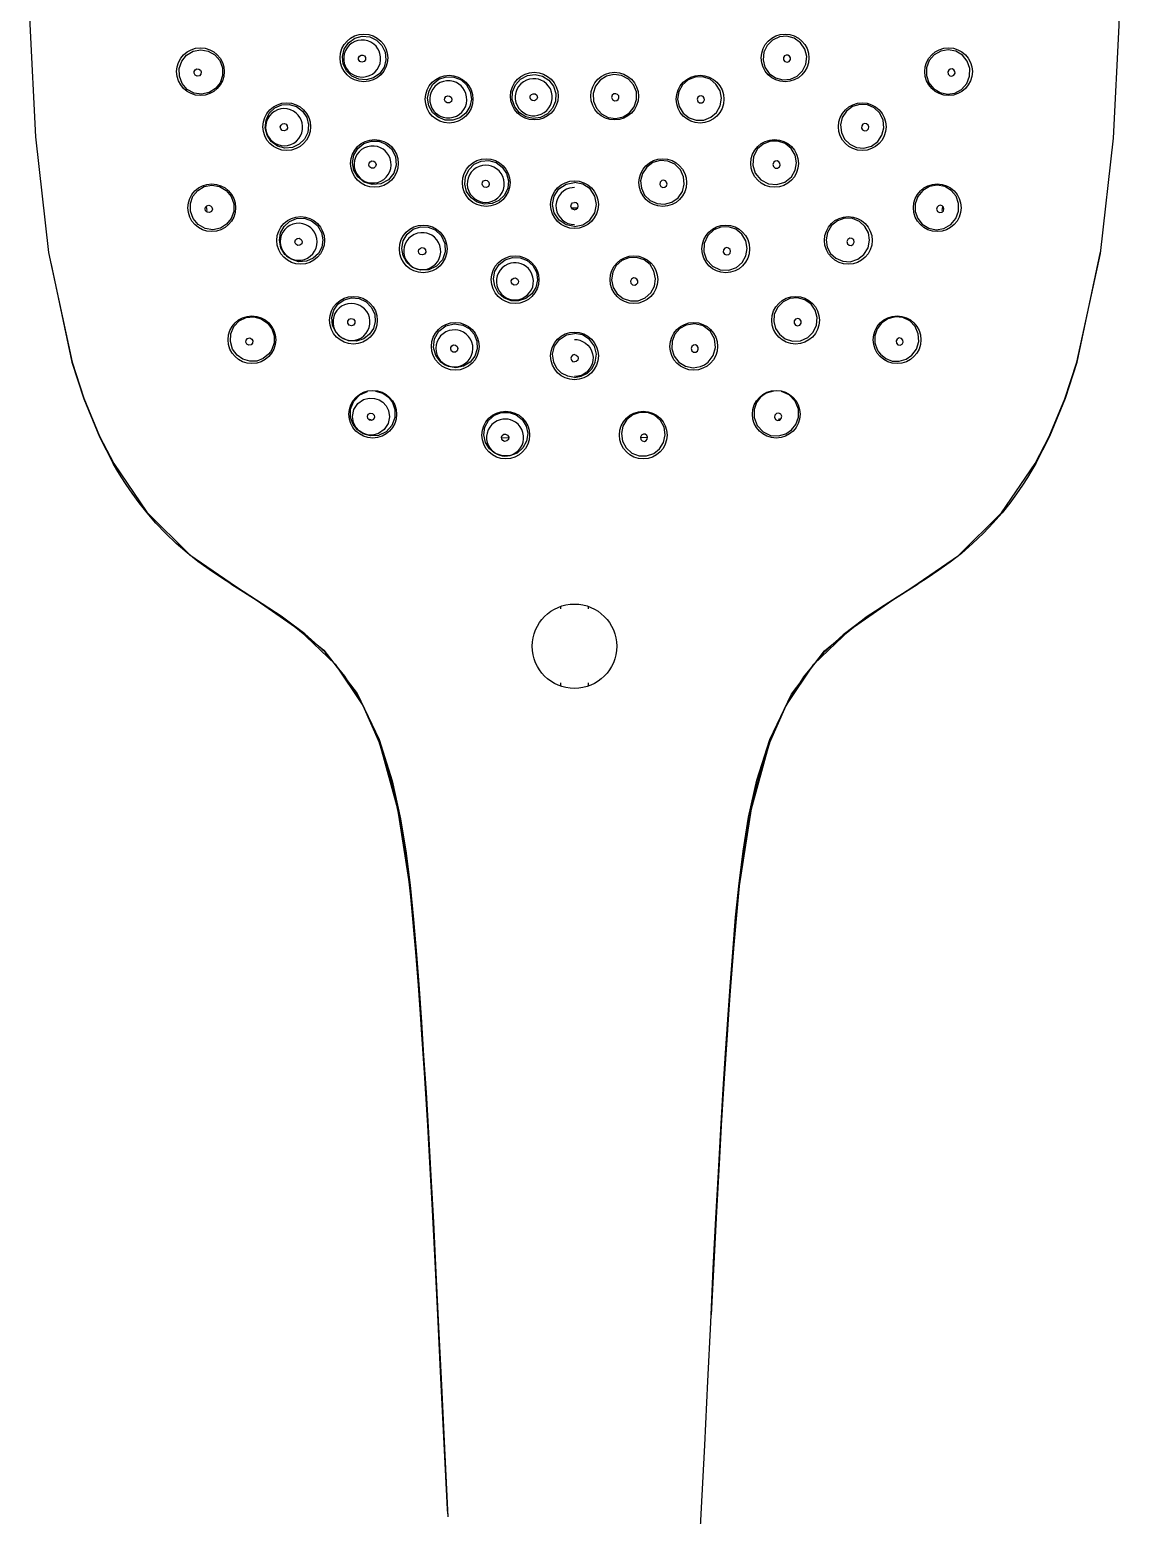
# Model space of a CAD drawing. Extents: x 0 to 1239, y 0 to 509.
# Drawn here: x 302.1 to 420.9, y 106.5 to 268.5 of the extents above; entities that cross this region are included whole.
import ezdxf

# ---------------------------------------------------------------- set-up
doc = ezdxf.new("R2010")
doc.units = 0
doc.header["$LTSCALE"] = 10
doc.header["$MEASUREMENT"] = 0
for name, color, linetype in [('02___PRT_ALL_AXES', 7, 'CONTINUOUS'), ('06___PRT_ALL_SURFS', 7, 'CONTINUOUS'), ('6_ALL_SURFS', 7, 'CONTINUOUS'), ('7_ALL_FEATURES', 7, 'CONTINUOUS')]:
    doc.layers.add(name, color=color, linetype=linetype)

msp = doc.modelspace()

# ---------------------------------------------------------------- linework, layer by layer
at = {"layer": '02___PRT_ALL_AXES', "color": 7, "linetype": 'Continuous'}
for p, q in [((339.01, 226.09), (339.32, 226.01)), ((384.01, 226.09), (383.71, 226.01)), ((353.55, 224.07), (354.33, 224.03)), ((369.48, 224.07), (368.7, 224.03))]:
    msp.add_line(p, q, dxfattribs=at)
at = {"layer": '06___PRT_ALL_SURFS', "color": 7, "linetype": 'Continuous'}
for p, q in [((324.03, 208.1), (326.89, 206.29)), ((326.89, 206.29), (331.46, 203.14)), ((331.46, 203.14), (335.42, 199.36)), ((387.6, 199.36), (391.57, 203.14)), ((335.42, 199.36), (338.43, 194.83)), ((384.6, 194.83), (387.6, 199.36)), ((338.43, 194.83), (340.24, 190.73)), ((382.79, 190.73), (384.6, 194.83))]:
    msp.add_line(p, q, dxfattribs=at)
for points in [[(391.57, 203.14), (396.13, 206.29), (398.99, 208.1)], [(340.24, 190.72), (342.22, 183.58), (343.51, 175.19), (344.31, 166.36), (344.98, 157.09), (345.6, 147.34), (346.17, 137.07), (346.61, 128.4)], [(376.41, 128.4), (376.85, 137.07), (377.42, 147.34), (378.04, 157.09), (378.71, 166.36), (379.52, 175.19), (380.8, 183.58), (382.79, 190.72)]]:
    msp.add_lwpolyline(points, dxfattribs=at)
for centre in [(338.55, 265.45), (320.72, 263.95), (347.83, 260.95), (357.13, 261.28), (330.13, 257.95), (339.7, 253.95), (351.88, 251.85), (321.95, 249.11), (331.65, 245.55), (345.01, 244.62), (355.03, 241.27), (337.4, 236.85), (326.33, 234.72), (348.51, 234), (339.51, 226.6), (354.01, 224.33)]:
    msp.add_circle(centre, 2.6, dxfattribs=at)
at = {"layer": '6_ALL_SURFS', "color": 7, "linetype": 'Continuous'}
for p, q in [((340.51, 266.82), (340.87, 266.08)), ((340.87, 266.08), (340.95, 265.25)), ((318.43, 263.45), (318.41, 264.29)), ((322.83, 265.15), (323.12, 264.37)), ((323.12, 264.37), (323.14, 263.54)), ((336.28, 264.77), (336.2, 265.6)), ((336.64, 264.03), (336.28, 264.77)), ((337.23, 263.46), (336.64, 264.03)), ((318.73, 262.66), (318.43, 263.45)), ((337.98, 263.12), (337.23, 263.46)), ((348.36, 263.36), (349.14, 263.05)), ((349.14, 263.05), (349.75, 262.5)), ((349.75, 262.5), (350.14, 261.78)), ((356.38, 263.53), (357.21, 263.64)), ((357.21, 263.64), (358.02, 263.46)), ((358.02, 263.46), (358.72, 263.01)), ((358.72, 263.01), (359.23, 262.35)), ((345.62, 260.23), (345.49, 261.06)), ((350.14, 261.78), (350.27, 260.95)), ((331.19, 260.14), (331.86, 259.65)), ((331.86, 259.65), (332.31, 258.95)), ((346.02, 259.51), (345.62, 260.23)), ((346.64, 258.97), (346.02, 259.51)), ((355.5, 259.47), (354.99, 260.13)), ((356.2, 259.03), (355.5, 259.47)), ((327.98, 257.03), (327.78, 257.83)), ((347.41, 258.67), (346.64, 258.97)), ((348.23, 258.65), (347.41, 258.67)), ((357, 258.85), (356.2, 259.03)), ((357.82, 258.96), (357, 258.85)), ((328.45, 256.33), (327.98, 257.03)), ((329.14, 255.84), (328.45, 256.33)), ((339.32, 256.38), (340.16, 256.36)), ((340.16, 256.36), (340.93, 256.06)), ((340.93, 256.06), (341.55, 255.52)), ((341.55, 255.52), (341.98, 254.7)), ((341.98, 254.7), (342.07, 253.77)), ((337.87, 252.49), (337.46, 253.2)), ((351.32, 254.2), (352.16, 254.26)), ((352.16, 254.26), (352.96, 254.04)), ((352.96, 254.04), (353.63, 253.55)), ((353.63, 253.55), (354.1, 252.86)), ((322.8, 251.44), (323.54, 251.01)), ((338.57, 251.91), (337.87, 252.49)), ((323.54, 251.01), (324.08, 250.34)), ((324.08, 250.34), (324.36, 249.54)), ((350.23, 250.19), (349.75, 250.87)), ((350.9, 249.72), (350.23, 250.19)), ((351.69, 249.5), (350.9, 249.72)), ((352.52, 249.56), (351.69, 249.5)), ((319.92, 247.94), (319.63, 248.74)), ((320.47, 247.28), (319.92, 247.94)), ((331.2, 247.94), (332.04, 247.97)), ((332.04, 247.97), (332.84, 247.7)), ((321.23, 246.85), (320.47, 247.28)), ((332.84, 247.7), (333.5, 247.16)), ((333.5, 247.16), (333.93, 246.42)), ((333.93, 246.42), (334.08, 245.62)), ((343.91, 246.77), (344.7, 247.04)), ((344.7, 247.04), (345.54, 247.01)), ((345.54, 247.01), (346.31, 246.71)), ((346.31, 246.71), (346.98, 246.08)), ((329.94, 244.02), (329.5, 244.74)), ((330.61, 243.49), (329.94, 244.02)), ((343.84, 242.61), (343.22, 243.14)), ((353.94, 243.43), (354.74, 243.69)), ((354.74, 243.69), (355.57, 243.66)), ((355.57, 243.66), (356.34, 243.36)), ((344.7, 242.3), (343.84, 242.61)), ((345.63, 242.34), (344.7, 242.3)), ((353.82, 239.28), (353.2, 239.83)), ((336.38, 239.08), (337.18, 239.3)), ((337.18, 239.3), (338.02, 239.23)), ((338.02, 239.23), (338.78, 238.87)), ((338.78, 238.87), (339.38, 238.25)), ((339.38, 238.25), (339.72, 237.48)), ((354.59, 238.98), (353.82, 239.28)), ((355.41, 238.95), (354.59, 238.98)), ((327.35, 237.01), (328.04, 236.53)), ((328.04, 236.53), (328.5, 235.9)), ((335.48, 235.54), (335.12, 236.31)), ((336.08, 234.95), (335.48, 235.54)), ((336.88, 234.59), (336.08, 234.95)), ((347.48, 236.22), (348.4, 236.46)), ((348.4, 236.46), (349.32, 236.32)), ((349.32, 236.32), (350.03, 235.93)), ((324.73, 233.02), (324.22, 233.7)), ((325.36, 232.59), (324.73, 233.02)), ((327.56, 232.66), (326.86, 232.4)), ((328.15, 233.13), (327.56, 232.66)), ((346.94, 232.28), (346.39, 233)), ((347.33, 232), (346.94, 232.28)), ((347.77, 231.79), (347.33, 232)), ((348.58, 231.67), (347.77, 231.79)), ((349.4, 231.83), (348.58, 231.67)), ((350.12, 232.27), (349.4, 231.83)), ((350.64, 232.92), (350.12, 232.27)), ((339.82, 229.13), (340.62, 228.88)), ((340.62, 228.88), (341.21, 228.46)), ((353.56, 226.78), (354.4, 226.79)), ((354.4, 226.79), (355.16, 226.53)), ((337.85, 224.88), (337.38, 225.49)), ((338.47, 224.46), (337.85, 224.88)), ((339.25, 224.23), (338.47, 224.46)), ((340.13, 224.29), (339.25, 224.23)), ((353.65, 222.05), (352.88, 222.32)), ((354.47, 222.07), (353.65, 222.05))]:
    msp.add_line(p, q, dxfattribs=at)
for points in [[(336.2, 265.6), (336.4, 266.41), (336.87, 267.1), (337.55, 267.59)], [(339.31, 267.16), (338.98, 267.31), (338.62, 267.39), (338.26, 267.4), (337.9, 267.35), (337.55, 267.24), (337.24, 267.06), (336.95, 266.84), (336.72, 266.56), (336.53, 266.25)], [(337.55, 267.59), (338.35, 267.81), (339.18, 267.75)], [(339.18, 267.75), (339.93, 267.4), (340.51, 266.82)], [(318.41, 264.29), (318.68, 265.1), (319.21, 265.75), (319.94, 266.18)], [(319.94, 266.18), (320.76, 266.33), (321.57, 266.19)], [(321.57, 266.19), (322.29, 265.78), (322.83, 265.15)], [(336.53, 266.25), (336.41, 265.91), (336.34, 265.55), (336.35, 265.19), (336.41, 264.83)], [(337.96, 265.27), (337.95, 265.47), (338.05, 265.65), (338.23, 265.76), (338.44, 265.76), (338.62, 265.66), (338.73, 265.49)], [(340.3, 265.93), (340.21, 266.19), (340.07, 266.45), (339.87, 266.72), (339.62, 266.96), (339.31, 267.16)], [(340.18, 264.51), (340.31, 264.85), (340.37, 265.21), (340.37, 265.57), (340.3, 265.93)], [(320.02, 263.78), (320.03, 263.98), (320.14, 264.16), (320.33, 264.25), (320.54, 264.23), (320.71, 264.12), (320.79, 263.94)], [(336.41, 264.83), (336.51, 264.57), (336.64, 264.31), (336.84, 264.04), (337.1, 263.8), (337.4, 263.6)], [(337.4, 263.6), (337.74, 263.45), (338.09, 263.37), (338.45, 263.36), (338.81, 263.41), (339.16, 263.52), (339.48, 263.69), (339.76, 263.92), (340, 264.2), (340.18, 264.51)], [(338.73, 265.49), (338.72, 265.24), (338.57, 265.04), (338.33, 264.98), (338.1, 265.06), (337.96, 265.27)], [(340.95, 265.25), (340.74, 264.44), (340.27, 263.76), (339.6, 263.27)], [(320.03, 261.62), (319.29, 262.02), (318.73, 262.66)], [(320.79, 263.94), (320.76, 263.69), (320.6, 263.51), (320.36, 263.47), (320.14, 263.57), (320.02, 263.78)], [(323.14, 263.54), (322.87, 262.74), (322.35, 262.1), (321.66, 261.67)], [(339.6, 263.27), (338.8, 263.05), (337.98, 263.12)], [(345.49, 261.06), (345.65, 261.87), (346.08, 262.59), (346.73, 263.12)], [(347.94, 262.94), (347.57, 262.94), (347.22, 262.88), (346.88, 262.75), (346.56, 262.57), (346.29, 262.33), (346.06, 262.04), (345.89, 261.72), (345.78, 261.38), (345.73, 261.02)], [(346.73, 263.12), (347.52, 263.38), (348.36, 263.36)], [(349.33, 262.19), (349.14, 262.4), (348.91, 262.58), (348.63, 262.75), (348.3, 262.88), (347.94, 262.94)], [(354.99, 260.13), (354.73, 260.91), (354.76, 261.75), (355.08, 262.52), (355.64, 263.14), (356.38, 263.53)], [(356.6, 263.13), (356.26, 263.02), (355.94, 262.84), (355.65, 262.61), (355.42, 262.34), (355.23, 262.02), (355.11, 261.68), (355.05, 261.32), (355.05, 260.96)], [(357.84, 263.03), (357.57, 263.12), (357.28, 263.17), (356.95, 263.18), (356.6, 263.13)], [(359.08, 261.36), (359.01, 261.72), (358.88, 262.06), (358.69, 262.37), (358.45, 262.64), (358.16, 262.87), (357.84, 263.03)], [(321.66, 261.67), (320.85, 261.5), (320.03, 261.62)], [(345.73, 261.02), (345.75, 260.65), (345.83, 260.3), (345.97, 259.97), (346.17, 259.66)], [(347.43, 260.67), (347.35, 260.86), (347.37, 261.06), (347.49, 261.23), (347.68, 261.32), (347.89, 261.29), (348.05, 261.17)], [(348.05, 261.17), (348.14, 260.94), (348.08, 260.7), (347.88, 260.55), (347.64, 260.54), (347.43, 260.67)], [(347.56, 258.91), (347.93, 258.91), (348.28, 258.98), (348.63, 259.1), (348.94, 259.29), (349.21, 259.53), (349.44, 259.81), (349.61, 260.13), (349.72, 260.48), (349.77, 260.84)], [(350.27, 260.95), (350.11, 260.14), (349.67, 259.43), (349.02, 258.91), (348.23, 258.65)], [(349.77, 260.84), (349.75, 261.2), (349.67, 261.56), (349.53, 261.89), (349.33, 262.19)], [(355.05, 260.96), (355.12, 260.6), (355.25, 260.26), (355.44, 259.95), (355.68, 259.68), (355.97, 259.46), (356.29, 259.29)], [(356.91, 260.79), (356.75, 260.91), (356.67, 261.1), (356.69, 261.31), (356.82, 261.47), (357.01, 261.55), (357.21, 261.53)], [(357.21, 261.53), (357.4, 261.37), (357.46, 261.13), (357.37, 260.9), (357.16, 260.77), (356.91, 260.79)], [(357.53, 259.19), (357.87, 259.31), (358.19, 259.48), (358.48, 259.71), (358.71, 259.99), (358.9, 260.3), (359.02, 260.64), (359.08, 261), (359.08, 261.36)], [(359.23, 262.35), (359.48, 261.56), (359.44, 260.73), (359.12, 259.96), (358.56, 259.34), (357.82, 258.96)], [(327.78, 257.83), (327.87, 258.66), (328.23, 259.41), (328.82, 259.99), (329.58, 260.32)], [(330.19, 259.89), (329.83, 259.92), (329.47, 259.88), (329.12, 259.78), (328.8, 259.62), (328.5, 259.41), (328.26, 259.14), (328.06, 258.83), (327.92, 258.5)], [(329.58, 260.32), (330.4, 260.37), (331.19, 260.14)], [(331.69, 258.71), (331.57, 258.96), (331.39, 259.2), (331.16, 259.43), (330.87, 259.64), (330.54, 259.79), (330.19, 259.89)], [(346.17, 259.66), (346.36, 259.46), (346.59, 259.27), (346.87, 259.11), (347.2, 258.98), (347.56, 258.91)], [(356.29, 259.29), (356.56, 259.2), (356.85, 259.15), (357.18, 259.14), (357.53, 259.19)], [(327.92, 258.5), (327.85, 258.14), (327.83, 257.78), (327.89, 257.42), (328.01, 257.08)], [(329.47, 257.73), (329.43, 257.93), (329.51, 258.12), (329.67, 258.25), (329.87, 258.29), (330.07, 258.21), (330.19, 258.05)], [(330.19, 258.05), (330.22, 257.8), (330.1, 257.59), (329.87, 257.49), (329.63, 257.54), (329.47, 257.73)], [(331.78, 257.29), (331.85, 257.65), (331.86, 258.01), (331.81, 258.37), (331.69, 258.71)], [(332.31, 258.95), (332.51, 258.15), (332.42, 257.33)], [(328.01, 257.08), (328.13, 256.83), (328.31, 256.59), (328.54, 256.36), (328.83, 256.15), (329.16, 256), (329.51, 255.9)], [(329.51, 255.9), (329.87, 255.87), (330.23, 255.91), (330.58, 256.01), (330.9, 256.17), (331.2, 256.38), (331.44, 256.65), (331.64, 256.95), (331.78, 257.29)], [(332.42, 257.33), (332.07, 256.6), (331.5, 256.04), (330.76, 255.69)], [(337.46, 253.2), (337.32, 254.02), (337.46, 254.84), (337.88, 255.57), (338.53, 256.1), (339.32, 256.38)], [(330.76, 255.69), (329.94, 255.62), (329.14, 255.84)], [(339.66, 255.84), (339.29, 255.84), (338.94, 255.77), (338.6, 255.64), (338.29, 255.45), (338.02, 255.21), (337.79, 254.92), (337.63, 254.6), (337.52, 254.25), (337.48, 253.89)], [(341.06, 255.11), (340.87, 255.31), (340.63, 255.49), (340.35, 255.66), (340.02, 255.78), (339.66, 255.84)], [(341.52, 253.76), (341.49, 254.12), (341.41, 254.48), (341.26, 254.81), (341.06, 255.11)], [(337.48, 253.89), (337.5, 253.53), (337.58, 253.17), (337.73, 252.84), (337.94, 252.54)], [(339.17, 253.56), (339.09, 253.75), (339.11, 253.96), (339.23, 254.12), (339.42, 254.21), (339.62, 254.19), (339.79, 254.07)], [(339.79, 254.07), (339.88, 253.84), (339.82, 253.6), (339.63, 253.44), (339.38, 253.43), (339.17, 253.56)], [(339.34, 251.81), (339.7, 251.81), (340.06, 251.88), (340.4, 252.01), (340.71, 252.2), (340.98, 252.44), (341.2, 252.73), (341.37, 253.05), (341.47, 253.4), (341.52, 253.76)], [(342.07, 253.77), (341.8, 252.88), (341.21, 252.15), (340.38, 251.72)], [(349.75, 250.87), (349.54, 251.67), (349.61, 252.5), (349.97, 253.26), (350.56, 253.85), (351.32, 254.2)], [(351.48, 253.72), (351.13, 253.62), (350.8, 253.46), (350.5, 253.25), (350.25, 252.99), (350.05, 252.69), (349.91, 252.35), (349.83, 252), (349.81, 251.63), (349.86, 251.27)], [(352.71, 253.55), (352.45, 253.65), (352.16, 253.72), (351.83, 253.75), (351.48, 253.72)], [(354.1, 252.86), (354.31, 252.06), (354.23, 251.23), (353.87, 250.48), (353.27, 249.9), (352.52, 249.56)], [(353.81, 252.17), (353.69, 252.52), (353.52, 252.84), (353.29, 253.12), (353.02, 253.36), (352.71, 253.55)], [(319.63, 248.74), (319.62, 249.58), (319.9, 250.37), (320.42, 251.01), (321.14, 251.43)], [(321.14, 251.43), (321.96, 251.59), (322.8, 251.44)], [(337.94, 252.54), (338.13, 252.34), (338.36, 252.16), (338.64, 251.99), (338.98, 251.87), (339.34, 251.81)], [(340.38, 251.72), (339.46, 251.63), (338.57, 251.91)], [(349.86, 251.27), (349.97, 250.93), (350.15, 250.61), (350.37, 250.32), (350.65, 250.09), (350.96, 249.9)], [(351.65, 251.35), (351.5, 251.49), (351.43, 251.68), (351.47, 251.89), (351.6, 252.05), (351.8, 252.11), (352, 252.08)], [(352, 252.08), (352.18, 251.91), (352.22, 251.66), (352.12, 251.44), (351.9, 251.32), (351.65, 251.35)], [(352.19, 249.73), (352.54, 249.83), (352.87, 249.99), (353.16, 250.2), (353.41, 250.46), (353.61, 250.76), (353.76, 251.1), (353.84, 251.45), (353.85, 251.81), (353.81, 252.17)], [(324.36, 249.54), (324.36, 248.71), (324.08, 247.95), (323.58, 247.32), (322.89, 246.89)], [(350.96, 249.9), (351.22, 249.8), (351.51, 249.73), (351.83, 249.7), (352.19, 249.73)], [(321.29, 248.79), (321.24, 248.99), (321.29, 249.19), (321.43, 249.33), (321.63, 249.38), (321.83, 249.33), (321.97, 249.18)], [(321.97, 249.18), (322.02, 248.94), (321.93, 248.72), (321.71, 248.6), (321.47, 248.62), (321.29, 248.79)], [(329.5, 244.74), (329.34, 245.56), (329.46, 246.37), (329.84, 247.08), (330.44, 247.63), (331.2, 247.94)], [(322.89, 246.89), (322.07, 246.72), (321.23, 246.85)], [(331.52, 247.42), (331.16, 247.41), (330.81, 247.33), (330.47, 247.19), (330.17, 246.99), (329.91, 246.74), (329.7, 246.44), (329.54, 246.11), (329.44, 245.76), (329.41, 245.4)], [(332.94, 246.74), (332.75, 246.93), (332.51, 247.11), (332.22, 247.26), (331.88, 247.37), (331.52, 247.42)], [(333.45, 245.41), (333.42, 245.77), (333.32, 246.12), (333.16, 246.45), (332.94, 246.74)], [(343.22, 243.14), (342.82, 243.86), (342.67, 244.68), (342.83, 245.51), (343.26, 246.24), (343.91, 246.77)], [(344.38, 246.33), (344.04, 246.21), (343.73, 246.03), (343.46, 245.79), (343.23, 245.51), (343.05, 245.19), (342.94, 244.85), (342.89, 244.49), (342.9, 244.12)], [(345.95, 246.11), (345.7, 246.24), (345.42, 246.33), (345.1, 246.39), (344.75, 246.39), (344.38, 246.33)], [(329.41, 245.4), (329.45, 245.04), (329.55, 244.69), (329.71, 244.36), (329.92, 244.07)], [(331.11, 245.13), (331.02, 245.36), (331.07, 245.6), (331.25, 245.76), (331.5, 245.78), (331.71, 245.66)], [(331.71, 245.66), (331.81, 245.43), (331.76, 245.19), (331.57, 245.03), (331.33, 245), (331.11, 245.13)], [(331.34, 243.39), (331.71, 243.4), (332.06, 243.48), (332.39, 243.62), (332.7, 243.82), (332.96, 244.07), (333.17, 244.37), (333.33, 244.7), (333.42, 245.05), (333.45, 245.41)], [(334.08, 245.62), (333.95, 244.83), (333.59, 244.14), (333.01, 243.6), (332.27, 243.28)], [(344.69, 244.02), (344.55, 244.17), (344.5, 244.37), (344.55, 244.57), (344.7, 244.71), (344.9, 244.76), (345.1, 244.7)], [(345.1, 244.7), (345.26, 244.52), (345.29, 244.27), (345.16, 244.06), (344.93, 243.97), (344.69, 244.02)], [(345.43, 242.43), (345.77, 242.55), (346.08, 242.74), (346.36, 242.97), (346.59, 243.25), (346.76, 243.57), (346.88, 243.92), (346.93, 244.28), (346.91, 244.64)], [(346.98, 246.08), (347.38, 245.23), (347.42, 244.3), (347.1, 243.42), (346.47, 242.73), (345.63, 242.34)], [(346.91, 244.64), (346.83, 244.99), (346.69, 245.33), (346.49, 245.63), (346.24, 245.89), (345.95, 246.11)], [(329.92, 244.07), (330.12, 243.88), (330.36, 243.7), (330.64, 243.55), (330.98, 243.44), (331.34, 243.39)], [(332.27, 243.28), (331.43, 243.23), (330.61, 243.49)], [(342.9, 244.12), (342.98, 243.77), (343.12, 243.43), (343.32, 243.13), (343.57, 242.87), (343.87, 242.65)], [(353.2, 239.83), (352.81, 240.55), (352.68, 241.37), (352.84, 242.19), (353.28, 242.91), (353.94, 243.43)], [(355.43, 243.06), (355.16, 243.1), (354.87, 243.1), (354.56, 243.06), (354.23, 242.95)], [(356.34, 243.36), (356.96, 242.8), (357.35, 242.07), (357.46, 241.24), (357.29, 240.42), (356.85, 239.72), (356.2, 239.21), (355.41, 238.95)], [(356.71, 242.19), (356.49, 242.47), (356.23, 242.7), (355.96, 242.87), (355.69, 242.99), (355.43, 243.06)], [(343.87, 242.65), (344.11, 242.53), (344.39, 242.43), (344.71, 242.37), (345.07, 242.37), (345.43, 242.43)], [(354.23, 242.95), (353.92, 242.79), (353.64, 242.57), (353.4, 242.31), (353.21, 242.01), (353.08, 241.68), (353, 241.33), (352.99, 240.98), (353.04, 240.63), (353.15, 240.3), (353.32, 239.98)], [(354.93, 240.68), (354.74, 240.77), (354.63, 240.94), (354.62, 241.15), (354.71, 241.34), (354.89, 241.45), (355.09, 241.46)], [(355.09, 241.46), (355.3, 241.34), (355.4, 241.11), (355.35, 240.87), (355.17, 240.71), (354.93, 240.68)], [(355.79, 239.22), (356.11, 239.38), (356.39, 239.6), (356.62, 239.86), (356.81, 240.16), (356.95, 240.49), (357.02, 240.83), (357.03, 241.19), (356.98, 241.54), (356.87, 241.87), (356.71, 242.19)], [(353.32, 239.98), (353.54, 239.7), (353.8, 239.47), (354.07, 239.3), (354.33, 239.18), (354.6, 239.11)], [(335.12, 236.31), (335.05, 237.14), (335.25, 237.94), (335.72, 238.61), (336.38, 239.08)], [(336.79, 238.64), (336.44, 238.53), (336.12, 238.37), (335.83, 238.15), (335.58, 237.89), (335.39, 237.58), (335.26, 237.24), (335.18, 236.89), (335.18, 236.52)], [(338.33, 238.32), (338.1, 238.46), (337.82, 238.57), (337.51, 238.65), (337.15, 238.68), (336.79, 238.64)], [(339.21, 236.79), (339.15, 237.15), (339.03, 237.49), (338.85, 237.81), (338.61, 238.09), (338.33, 238.32)], [(354.6, 239.11), (354.86, 239.07), (355.15, 239.07), (355.46, 239.11), (355.79, 239.22)], [(324.22, 233.7), (323.98, 234.53), (324.02, 235.38), (324.36, 236.16), (324.94, 236.77), (325.69, 237.14)], [(325.69, 237.14), (326.53, 237.22), (327.35, 237.01)], [(335.18, 236.52), (335.23, 236.16), (335.35, 235.82), (335.53, 235.51), (335.77, 235.23), (336.05, 234.99)], [(336.95, 236.31), (336.8, 236.51), (336.79, 236.75), (336.93, 236.96), (337.16, 237.04), (337.4, 236.97)], [(337.4, 236.97), (337.55, 236.77), (337.56, 236.52), (337.42, 236.32), (337.19, 236.24), (336.95, 236.31)], [(337.59, 234.68), (337.94, 234.78), (338.27, 234.94), (338.55, 235.16), (338.8, 235.43), (338.99, 235.74), (339.13, 236.07), (339.2, 236.43), (339.21, 236.79)], [(339.72, 237.48), (339.78, 236.7), (339.59, 235.96), (339.17, 235.31), (338.55, 234.81)], [(325.78, 234.23), (325.66, 234.45), (325.69, 234.69), (325.86, 234.87), (326.1, 234.91), (326.32, 234.8)], [(328.5, 235.9), (328.75, 235.16), (328.75, 234.4), (328.52, 233.67)], [(336.05, 234.99), (336.29, 234.85), (336.56, 234.74), (336.88, 234.66), (337.23, 234.64), (337.59, 234.68)], [(346.39, 233), (346.15, 233.89), (346.26, 234.82), (346.73, 235.64), (347.48, 236.22)], [(347.83, 235.71), (347.49, 235.57), (347.18, 235.38), (346.91, 235.13), (346.7, 234.85), (346.53, 234.52), (346.43, 234.17), (346.39, 233.81), (346.41, 233.45), (346.51, 233.1)], [(349.07, 235.68), (348.8, 235.75), (348.5, 235.79), (348.18, 235.78), (347.83, 235.71)], [(350.32, 234.45), (350.17, 234.78), (349.96, 235.07), (349.7, 235.33), (349.4, 235.53), (349.07, 235.68)], [(350.03, 235.93), (350.57, 235.31), (350.87, 234.55), (350.9, 233.72), (350.64, 232.92)], [(326.32, 234.8), (326.44, 234.59), (326.41, 234.35), (326.24, 234.17), (326, 234.12), (325.78, 234.23)], [(328.52, 233.67), (328.35, 233.39), (328.15, 233.13)], [(338.55, 234.81), (337.75, 234.55), (336.88, 234.59)], [(348.27, 233.38), (348.1, 233.49), (348.01, 233.68), (348.03, 233.89), (348.14, 234.06), (348.33, 234.15), (348.53, 234.13)], [(348.53, 234.13), (348.73, 233.98), (348.8, 233.75), (348.72, 233.52), (348.52, 233.37), (348.27, 233.38)], [(348.99, 231.84), (349.33, 231.97), (349.64, 232.17), (349.91, 232.41), (350.13, 232.7), (350.29, 233.02), (350.39, 233.37), (350.43, 233.73), (350.41, 234.09), (350.32, 234.45)], [(326.86, 232.4), (326.09, 232.37), (325.36, 232.59)], [(346.51, 233.1), (346.66, 232.77), (346.87, 232.47), (347.12, 232.22), (347.43, 232.01), (347.76, 231.86)], [(347.76, 231.86), (348.02, 231.79), (348.32, 231.76), (348.65, 231.77), (348.99, 231.84)], [(337.38, 225.49), (337.1, 226.26), (337.1, 227.16), (337.45, 228.03), (338.1, 228.71), (338.93, 229.09)], [(341.21, 228.46), (341.66, 227.87), (341.93, 227.12), (341.93, 226.23), (341.6, 225.36), (340.96, 224.67), (340.13, 224.29)], [(337.41, 225.7), (337.3, 226.35), (337.44, 227.1), (337.88, 227.77), (338.49, 228.19), (339.13, 228.35)], [(339.13, 228.35), (339.71, 228.32), (340.21, 228.16)], [(341.24, 226.99), (341.35, 226.33), (341.2, 225.58), (340.77, 224.92), (340.15, 224.49), (339.52, 224.33)], [(340.21, 228.16), (340.61, 227.9), (340.97, 227.52), (341.24, 226.99)], [(352.88, 222.32), (352.23, 222.83), (351.8, 223.52), (351.62, 224.34), (351.74, 225.17), (352.14, 225.92), (352.77, 226.48), (353.56, 226.78)], [(338.44, 224.52), (338.04, 224.78), (337.68, 225.17), (337.41, 225.7)], [(339.14, 225.96), (338.96, 226.13), (338.92, 226.38), (339.02, 226.6), (339.24, 226.71), (339.48, 226.68)], [(339.48, 226.68), (339.66, 226.51), (339.7, 226.26), (339.6, 226.04), (339.38, 225.93), (339.14, 225.96)], [(353.07, 225.88), (352.77, 225.7), (352.5, 225.46), (352.27, 225.19), (352.1, 224.88), (351.98, 224.55), (351.93, 224.2), (351.93, 223.85), (352, 223.5), (352.13, 223.17), (352.31, 222.87)], [(354.26, 226.05), (353.99, 226.07), (353.71, 226.06), (353.4, 226), (353.07, 225.88)], [(355.58, 225.24), (355.35, 225.51), (355.08, 225.72), (354.8, 225.88), (354.53, 225.99), (354.26, 226.05)], [(355.16, 226.53), (355.81, 226.01), (356.24, 225.3), (356.41, 224.48), (356.28, 223.65), (355.88, 222.92), (355.25, 222.37), (354.47, 222.07)], [(354.82, 222.23), (355.13, 222.41), (355.4, 222.65), (355.62, 222.92), (355.79, 223.22), (355.91, 223.56), (355.96, 223.91), (355.96, 224.26), (355.89, 224.61), (355.77, 224.93), (355.58, 225.24)], [(339.52, 224.33), (338.94, 224.36), (338.44, 224.52)], [(353.88, 223.64), (353.69, 223.72), (353.57, 223.89), (353.55, 224.09), (353.63, 224.29), (353.8, 224.41), (354, 224.43)], [(354, 224.43), (354.22, 224.31), (354.34, 224.09), (354.3, 223.85), (354.12, 223.68), (353.88, 223.64)], [(352.31, 222.87), (352.54, 222.6), (352.82, 222.38), (353.09, 222.23), (353.37, 222.12), (353.63, 222.06)], [(353.63, 222.06), (353.9, 222.04), (354.19, 222.05), (354.5, 222.11), (354.82, 222.23)]]:
    msp.add_lwpolyline(points, dxfattribs=at)
at = {"layer": '7_ALL_FEATURES', "color": 7, "linetype": 'Continuous'}
for p, q in [((382.16, 266.08), (382.08, 265.25)), ((382.51, 266.82), (382.16, 266.08)), ((386.38, 264.03), (386.74, 264.77)), ((399.9, 264.37), (399.88, 263.54)), ((400.19, 265.15), (399.9, 264.37)), ((404.6, 263.45), (404.62, 264.29)), ((365, 263.46), (364.3, 263.01)), ((365.81, 263.64), (365, 263.46)), ((366.65, 263.53), (365.81, 263.64)), ((373.27, 262.5), (372.88, 261.78)), ((373.89, 263.05), (373.27, 262.5)), ((374.67, 263.36), (373.89, 263.05)), ((404.29, 262.66), (404.6, 263.45)), ((366.83, 259.03), (367.52, 259.47)), ((376.39, 258.97), (377, 259.51)), ((377, 259.51), (377.4, 260.23)), ((391.17, 259.65), (390.71, 258.95)), ((391.84, 260.14), (391.17, 259.65)), ((365.2, 258.96), (366.03, 258.85)), ((366.03, 258.85), (366.83, 259.03)), ((374.79, 258.65), (375.62, 258.67)), ((375.62, 258.67), (376.39, 258.97)), ((382.09, 256.06), (381.47, 255.52)), ((382.87, 256.36), (382.09, 256.06)), ((383.7, 256.38), (382.87, 256.36)), ((393.89, 255.84), (394.58, 256.33)), ((394.58, 256.33), (395.04, 257.03)), ((381.47, 255.52), (381.04, 254.7)), ((370.06, 254.04), (369.39, 253.55)), ((370.86, 254.26), (370.06, 254.04)), ((371.7, 254.2), (370.86, 254.26)), ((385.16, 252.49), (385.56, 253.2)), ((360.6, 251.68), (361.51, 251.87)), ((362.43, 251.68), (361.51, 251.87)), ((384.45, 251.91), (385.16, 252.49)), ((400.22, 251.44), (399.48, 251.01)), ((370.51, 249.56), (371.34, 249.5)), ((371.34, 249.5), (372.13, 249.72)), ((372.13, 249.72), (372.8, 250.19)), ((398.94, 250.34), (398.66, 249.54)), ((399.48, 251.01), (398.94, 250.34)), ((321.35, 249.24), (321.4, 248.8)), ((361.16, 249.12), (361.87, 249.12)), ((390.99, 247.97), (390.18, 247.7)), ((391.82, 247.94), (390.99, 247.97)), ((401.62, 248.8), (401.68, 249.24)), ((402.55, 247.28), (403.11, 247.94)), ((403.11, 247.94), (403.4, 248.74)), ((361.51, 247.08), (360.6, 247.26)), ((361.51, 247.08), (362.42, 247.26)), ((376.72, 246.71), (376.04, 246.08)), ((377.48, 247.01), (376.72, 246.71)), ((389.53, 247.16), (389.1, 246.42)), ((390.18, 247.7), (389.53, 247.16)), ((401.8, 246.85), (402.55, 247.28)), ((393.08, 244.02), (393.52, 244.74)), ((304.15, 244.24), (306.73, 232.26)), ((304.39, 243.12), (306.69, 232.27)), ((367.45, 243.66), (366.69, 243.36)), ((368.29, 243.69), (367.45, 243.66)), ((369.09, 243.43), (368.29, 243.69)), ((379.18, 242.61), (379.8, 243.14)), ((392.41, 243.49), (393.08, 244.02)), ((416.3, 232.26), (418.86, 244.13)), ((416.33, 232.27), (418.88, 244.32)), ((377.4, 242.34), (378.33, 242.3)), ((378.33, 242.3), (379.18, 242.61)), ((367.62, 238.95), (368.44, 238.98)), ((368.44, 238.98), (369.2, 239.28)), ((384.25, 238.87), (383.64, 238.25)), ((385.01, 239.23), (384.25, 238.87)), ((394.98, 236.53), (394.52, 235.9)), ((395.67, 237.01), (394.98, 236.53)), ((360.63, 235.25), (361.51, 235.41)), ((362.39, 235.25), (361.51, 235.41)), ((373.7, 236.32), (373, 235.93)), ((374.63, 236.46), (373.7, 236.32)), ((375.55, 236.22), (374.63, 236.46)), ((386.15, 234.59), (386.95, 234.95)), ((386.95, 234.95), (387.54, 235.54)), ((398.29, 233.02), (398.8, 233.7)), ((359.24, 232.26), (359.12, 233.15)), ((359.58, 231.6), (359.24, 232.26)), ((363.44, 231.6), (363.78, 232.26)), ((363.78, 232.26), (363.9, 233.15)), ((372.39, 232.92), (372.9, 232.27)), ((372.9, 232.27), (373.62, 231.83)), ((373.62, 231.83), (374.45, 231.67)), ((374.45, 231.67), (375.26, 231.79)), ((375.26, 231.79), (375.7, 232)), ((375.7, 232), (376.08, 232.28)), ((376.08, 232.28), (376.63, 233)), ((394.88, 233.13), (395.46, 232.66)), ((395.46, 232.66), (396.17, 232.4)), ((397.67, 232.59), (398.29, 233.02)), ((361.51, 230.62), (360.78, 230.73)), ((361.51, 230.62), (362.25, 230.73)), ((362.25, 230.73), (362.92, 231.07)), ((362.92, 231.07), (363.44, 231.6)), ((382.41, 228.88), (381.81, 228.46)), ((383.2, 229.13), (382.41, 228.88)), ((368.63, 226.79), (367.86, 226.53)), ((369.46, 226.78), (368.63, 226.79)), ((382.9, 224.29), (383.77, 224.23)), ((383.77, 224.23), (384.56, 224.46)), ((384.56, 224.46), (385.17, 224.88)), ((368.55, 222.07), (369.38, 222.05)), ((369.38, 222.05), (370.15, 222.32)), ((311.62, 220.52), (311.21, 221.24)), ((411.81, 221.24), (411.39, 220.5)), ((319.55, 211.28), (324.64, 207.77)), ((324.64, 207.77), (329.64, 204.56)), ((329.64, 204.56), (334.19, 200.86)), ((360.01, 205.37), (360.01, 205.64)), ((363.01, 205.64), (363.01, 205.37)), ((392.91, 204.15), (390.81, 202.56)), ((334.31, 200.64), (332.09, 202.66)), ((390.81, 202.56), (388.63, 200.55)), ((334.19, 200.86), (337.81, 196.13)), ((336.48, 198.05), (334.31, 200.64)), ((385.19, 196.09), (388.78, 200.81)), ((388.63, 200.55), (386.5, 197.98)), ((338.47, 194.83), (336.48, 198.05)), ((386.5, 197.98), (384.54, 194.8)), ((337.81, 196.13), (340.2, 191.13)), ((360.01, 196.97), (360.01, 197.3)), ((363.01, 197.3), (363.01, 196.97)), ((382.82, 191.13), (385.19, 196.09)), ((340.19, 190.98), (338.47, 194.83)), ((384.54, 194.8), (382.83, 190.98)), ((381.41, 186.71), (382.82, 191.14)), ((340.24, 190.73), (340.24, 190.72)), ((382.79, 190.73), (382.79, 190.72)), ((347.32, 113.85), (347.71, 106.39))]:
    msp.add_line(p, q, dxfattribs=at)
for points in [[(306.73, 311.29), (304.49, 302.58), (303, 292.14), (302.19, 280.94), (302.1, 269.12), (302.74, 256.83), (304.15, 244.24)], [(418.86, 244.13), (420.27, 256.7), (420.92, 268.99), (420.84, 280.83), (420.03, 292.06), (418.54, 302.51), (416.3, 311.29)], [(383.85, 267.75), (383.1, 267.4), (382.51, 266.82)], [(385.48, 267.59), (384.67, 267.81), (383.85, 267.75)], [(386.74, 264.77), (386.83, 265.6), (386.62, 266.41), (386.15, 267.1), (385.48, 267.59)], [(385.07, 265.27), (385.07, 265.47), (384.97, 265.65), (384.79, 265.76), (384.58, 265.76), (384.4, 265.66), (384.3, 265.49)], [(401.45, 266.19), (400.73, 265.78), (400.19, 265.15)], [(403.09, 266.18), (402.27, 266.33), (401.45, 266.19)], [(404.62, 264.29), (404.34, 265.1), (403.81, 265.75), (403.09, 266.18)], [(382.08, 265.25), (382.28, 264.44), (382.75, 263.76), (383.43, 263.27)], [(384.3, 265.49), (384.31, 265.24), (384.46, 265.04), (384.7, 264.98), (384.93, 265.06), (385.07, 265.27)], [(385.05, 263.12), (385.8, 263.46), (386.38, 264.03)], [(403.01, 263.78), (402.99, 263.98), (402.88, 264.16), (402.7, 264.25), (402.49, 264.23), (402.32, 264.12), (402.23, 263.94)], [(364.3, 263.01), (363.79, 262.35), (363.55, 261.56), (363.58, 260.73), (363.9, 259.96), (364.47, 259.34), (365.2, 258.96)], [(367.52, 259.47), (368.03, 260.13), (368.29, 260.91), (368.26, 261.75), (367.95, 262.52), (367.39, 263.14), (366.65, 263.53)], [(376.29, 263.12), (375.5, 263.38), (374.67, 263.36)], [(377.4, 260.23), (377.53, 261.06), (377.38, 261.87), (376.94, 262.59), (376.29, 263.12)], [(383.43, 263.27), (384.23, 263.05), (385.05, 263.12)], [(399.88, 263.54), (400.16, 262.74), (400.67, 262.1), (401.37, 261.67)], [(402.23, 263.94), (402.26, 263.69), (402.43, 263.51), (402.67, 263.47), (402.89, 263.57), (403.01, 263.78)], [(402.99, 261.62), (403.73, 262.02), (404.29, 262.66)], [(365.81, 261.53), (365.62, 261.37), (365.56, 261.13), (365.66, 260.9), (365.87, 260.77), (366.11, 260.79)], [(366.11, 260.79), (366.28, 260.91), (366.36, 261.1), (366.33, 261.31), (366.21, 261.47), (366.01, 261.55), (365.81, 261.53)], [(372.88, 261.78), (372.76, 260.95), (372.92, 260.14), (373.35, 259.43), (374.01, 258.91), (374.79, 258.65)], [(374.97, 261.17), (374.88, 260.94), (374.95, 260.7), (375.14, 260.55), (375.39, 260.54), (375.59, 260.67)], [(375.59, 260.67), (375.68, 260.86), (375.66, 261.06), (375.53, 261.23), (375.34, 261.32), (375.13, 261.29), (374.97, 261.17)], [(401.37, 261.67), (402.17, 261.5), (402.99, 261.62)], [(393.45, 260.32), (392.63, 260.37), (391.84, 260.14)], [(395.04, 257.03), (395.24, 257.83), (395.16, 258.66), (394.8, 259.41), (394.2, 259.99), (393.45, 260.32)], [(390.71, 258.95), (390.52, 258.15), (390.61, 257.33), (390.96, 256.6), (391.53, 256.04), (392.26, 255.69)], [(392.83, 258.05), (392.81, 257.8), (392.93, 257.59), (393.15, 257.49), (393.4, 257.54), (393.56, 257.73)], [(393.56, 257.73), (393.59, 257.93), (393.52, 258.12), (393.36, 258.25), (393.15, 258.29), (392.96, 258.21), (392.83, 258.05)], [(385.56, 253.2), (385.71, 254.02), (385.56, 254.84), (385.14, 255.57), (384.49, 256.1), (383.7, 256.38)], [(381.04, 254.7), (380.95, 253.77), (381.22, 252.88), (381.82, 252.15), (382.65, 251.72)], [(392.26, 255.69), (393.08, 255.62), (393.89, 255.84)], [(369.39, 253.55), (368.92, 252.86), (368.72, 252.06), (368.8, 251.23), (369.16, 250.48), (369.75, 249.9), (370.51, 249.56)], [(372.8, 250.19), (373.27, 250.87), (373.48, 251.67), (373.41, 252.5), (373.06, 253.26), (372.46, 253.85), (371.7, 254.2)], [(383.23, 254.07), (383.14, 253.84), (383.21, 253.6), (383.4, 253.44), (383.64, 253.43), (383.85, 253.56)], [(383.85, 253.56), (383.94, 253.75), (383.92, 253.96), (383.8, 254.12), (383.61, 254.21), (383.4, 254.19), (383.23, 254.07)], [(360.6, 247.26), (359.83, 247.77), (359.31, 248.55), (359.12, 249.46), (359.3, 250.38), (359.82, 251.16), (360.6, 251.68)], [(361.51, 251.32), (361.24, 251.3), (360.95, 251.24), (360.64, 251.13), (360.34, 250.95)], [(362.42, 247.26), (363.2, 247.77), (363.72, 248.55), (363.91, 249.46), (363.73, 250.38), (363.21, 251.16), (362.43, 251.68)], [(371.03, 252.08), (370.85, 251.91), (370.8, 251.66), (370.91, 251.44), (371.13, 251.32), (371.37, 251.35)], [(371.37, 251.35), (371.53, 251.49), (371.6, 251.68), (371.56, 251.89), (371.42, 252.05), (371.22, 252.11), (371.03, 252.08)], [(382.65, 251.72), (383.57, 251.63), (384.45, 251.91)], [(401.89, 251.43), (401.06, 251.59), (400.22, 251.44)], [(403.4, 248.74), (403.4, 249.58), (403.12, 250.37), (402.6, 251.01), (401.89, 251.43)], [(360.34, 250.95), (360.06, 250.71), (359.83, 250.42), (359.66, 250.1), (359.54, 249.76), (359.49, 249.4), (359.51, 249.04), (359.59, 248.68), (359.73, 248.35), (359.93, 248.04), (360.18, 247.78)], [(361.51, 248.89), (361.31, 248.94), (361.17, 249.09), (361.11, 249.29), (361.17, 249.49), (361.31, 249.63), (361.51, 249.69)], [(361.51, 248.89), (361.71, 248.94), (361.86, 249.09), (361.91, 249.29), (361.86, 249.49), (361.71, 249.63), (361.51, 249.69)], [(398.66, 249.54), (398.67, 248.71), (398.94, 247.95), (399.44, 247.32), (400.14, 246.89)], [(393.52, 244.74), (393.68, 245.56), (393.56, 246.37), (393.18, 247.08), (392.58, 247.63), (391.82, 247.94)], [(401.05, 249.18), (401, 248.94), (401.1, 248.72), (401.31, 248.6), (401.55, 248.62), (401.74, 248.79)], [(401.74, 248.79), (401.79, 248.99), (401.74, 249.19), (401.59, 249.33), (401.39, 249.38), (401.2, 249.33), (401.05, 249.18)], [(360.18, 247.78), (360.47, 247.57), (360.8, 247.41), (361.15, 247.31), (361.51, 247.28)], [(379.12, 246.77), (378.32, 247.04), (377.48, 247.01)], [(379.8, 243.14), (380.21, 243.86), (380.35, 244.68), (380.2, 245.51), (379.77, 246.24), (379.12, 246.77)], [(389.1, 246.42), (388.95, 245.62), (389.07, 244.83), (389.44, 244.14), (390.01, 243.6), (390.76, 243.28)], [(400.14, 246.89), (400.96, 246.72), (401.8, 246.85)], [(376.04, 246.08), (375.65, 245.23), (375.6, 244.3), (375.92, 243.42), (376.56, 242.73), (377.4, 242.34)], [(377.92, 244.7), (377.76, 244.52), (377.74, 244.27), (377.87, 244.06), (378.09, 243.97), (378.33, 244.02)], [(378.33, 244.02), (378.48, 244.17), (378.53, 244.37), (378.47, 244.57), (378.32, 244.71), (378.12, 244.76), (377.92, 244.7)], [(391.31, 245.66), (391.21, 245.43), (391.27, 245.19), (391.45, 245.03), (391.7, 245), (391.91, 245.13)], [(391.91, 245.13), (392.01, 245.36), (391.96, 245.6), (391.77, 245.76), (391.52, 245.78), (391.31, 245.66)], [(366.69, 243.36), (366.07, 242.8), (365.68, 242.07), (365.56, 241.24), (365.73, 240.42), (366.17, 239.72), (366.83, 239.21), (367.62, 238.95)], [(369.2, 239.28), (369.82, 239.83), (370.22, 240.55), (370.34, 241.37), (370.18, 242.19), (369.75, 242.91), (369.09, 243.43)], [(390.76, 243.28), (391.59, 243.23), (392.41, 243.49)], [(367.94, 241.46), (367.72, 241.34), (367.62, 241.11), (367.67, 240.87), (367.85, 240.71), (368.1, 240.68)], [(368.1, 240.68), (368.28, 240.77), (368.4, 240.94), (368.41, 241.15), (368.31, 241.34), (368.14, 241.45), (367.94, 241.46)], [(383.64, 238.25), (383.3, 237.48), (383.25, 236.7), (383.43, 235.96), (383.85, 235.31), (384.48, 234.81)], [(386.64, 239.08), (385.84, 239.3), (385.01, 239.23)], [(387.54, 235.54), (387.91, 236.31), (387.98, 237.14), (387.77, 237.94), (387.31, 238.61), (386.64, 239.08)], [(385.62, 236.97), (385.47, 236.77), (385.47, 236.52), (385.61, 236.32), (385.84, 236.24), (386.07, 236.31)], [(386.07, 236.31), (386.23, 236.51), (386.23, 236.75), (386.09, 236.96), (385.86, 237.04), (385.62, 236.97)], [(397.33, 237.14), (396.5, 237.22), (395.67, 237.01)], [(398.8, 233.7), (399.05, 234.53), (399, 235.38), (398.67, 236.16), (398.09, 236.77), (397.33, 237.14)], [(359.12, 233.15), (359.34, 234.02), (359.87, 234.76), (360.63, 235.25)], [(363.9, 233.15), (363.68, 234.02), (363.15, 234.76), (362.39, 235.25)], [(373, 235.93), (372.46, 235.31), (372.15, 234.55), (372.13, 233.72), (372.39, 232.92)], [(376.63, 233), (376.87, 233.89), (376.76, 234.82), (376.29, 235.64), (375.55, 236.22)], [(394.52, 235.9), (394.28, 235.16), (394.28, 234.4), (394.51, 233.67)], [(397.25, 234.23), (397.36, 234.45), (397.33, 234.69), (397.16, 234.87), (396.92, 234.91), (396.7, 234.8)], [(361.51, 234.74), (361.79, 234.73), (362.09, 234.66), (362.4, 234.54), (362.71, 234.36)], [(362.71, 234.36), (362.98, 234.12), (363.21, 233.83), (363.38, 233.51), (363.49, 233.17), (363.53, 232.81), (363.52, 232.45), (363.44, 232.1), (363.29, 231.77), (363.09, 231.46), (362.84, 231.2)], [(374.49, 234.13), (374.3, 233.98), (374.22, 233.75), (374.3, 233.52), (374.5, 233.37), (374.75, 233.38)], [(374.75, 233.38), (374.92, 233.49), (375.01, 233.68), (375, 233.89), (374.88, 234.06), (374.7, 234.15), (374.49, 234.13)], [(384.48, 234.81), (385.28, 234.55), (386.15, 234.59)], [(394.51, 233.67), (394.67, 233.39), (394.88, 233.13)], [(396.7, 234.8), (396.58, 234.59), (396.62, 234.35), (396.78, 234.17), (397.02, 234.12), (397.25, 234.23)], [(306.69, 232.27), (307.99, 228.29), (309.71, 224.15), (311.21, 221.24)], [(306.73, 232.26), (308.02, 228.34), (309.73, 224.22), (311.26, 221.24)], [(361.51, 233.11), (361.31, 233.05), (361.17, 232.91), (361.11, 232.71), (361.17, 232.51), (361.31, 232.36), (361.51, 232.31)], [(361.51, 233.11), (361.71, 233.05), (361.86, 232.91), (361.91, 232.71), (361.86, 232.51), (361.71, 232.36), (361.51, 232.31)], [(396.17, 232.4), (396.93, 232.37), (397.67, 232.59)], [(411.76, 221.24), (413.27, 224.17), (414.99, 228.28), (416.3, 232.26)], [(411.82, 221.24), (413.34, 224.21), (415.06, 228.35), (416.33, 232.27)], [(360.78, 230.73), (360.11, 231.07), (359.58, 231.6)], [(362.84, 231.2), (362.55, 230.99), (362.22, 230.83), (361.87, 230.74), (361.51, 230.71)], [(381.81, 228.46), (381.36, 227.87), (381.1, 227.12), (381.09, 226.23), (381.42, 225.36), (382.07, 224.67), (382.9, 224.29)], [(385.17, 224.88), (385.64, 225.49), (385.92, 226.26), (385.92, 227.16), (385.58, 228.03), (384.93, 228.71), (384.09, 229.09)], [(370.15, 222.32), (370.79, 222.83), (371.22, 223.52), (371.4, 224.34), (371.28, 225.17), (370.89, 225.92), (370.25, 226.48), (369.46, 226.78)], [(367.86, 226.53), (367.22, 226.01), (366.78, 225.3), (366.62, 224.48), (366.75, 223.65), (367.14, 222.92), (367.77, 222.37), (368.55, 222.07)], [(383.54, 226.68), (383.37, 226.51), (383.32, 226.26), (383.43, 226.04), (383.65, 225.93), (383.89, 225.96)], [(383.89, 225.96), (384.06, 226.13), (384.11, 226.38), (384, 226.6), (383.79, 226.71), (383.54, 226.68)], [(369.02, 224.43), (368.8, 224.31), (368.69, 224.09), (368.73, 223.85), (368.9, 223.68), (369.15, 223.64)], [(369.15, 223.64), (369.33, 223.72), (369.45, 223.89), (369.48, 224.09), (369.39, 224.29), (369.22, 224.41), (369.02, 224.43)], [(311.26, 221.24), (314.87, 215.92), (319.55, 211.28)], [(324.03, 208.1), (323.01, 208.77), (321.66, 209.68), (320.45, 210.55), (319.26, 211.48), (318.07, 212.51), (316.93, 213.6), (315.87, 214.72), (314.91, 215.83), (314.03, 216.94), (313.26, 217.99), (312.63, 218.92), (312.09, 219.76), (311.62, 220.52)], [(398.3, 207.71), (403.38, 211.21), (408.08, 215.83), (411.76, 221.24)], [(411.39, 220.5), (410.9, 219.71), (410.35, 218.85), (409.71, 217.92), (408.97, 216.91), (408.13, 215.85), (407.18, 214.75), (406.11, 213.62), (404.93, 212.49), (403.7, 211.43), (402.48, 210.48), (401.24, 209.59), (399.85, 208.66), (398.99, 208.1)], [(332.09, 202.66), (329.95, 204.27), (327.95, 205.61), (326.14, 206.77), (324.5, 207.8), (324.03, 208.1)], [(388.78, 200.81), (393.31, 204.51), (398.3, 207.71)], [(398.99, 208.1), (398.34, 207.68), (396.69, 206.64), (394.88, 205.48), (392.91, 204.15)], [(340.2, 191.14), (341.64, 186.62), (342.55, 182.5), (343.16, 178.75), (343.6, 175.26), (343.97, 171.5), (344.28, 167.68), (344.56, 163.95), (344.82, 160.33), (345.06, 156.65), (345.32, 152.65), (345.58, 148.26), (345.85, 143.55), (346.12, 138.49), (346.39, 133.01)], [(346.61, 128.4), (346.29, 134.91), (345.99, 140.51), (345.71, 145.66), (345.43, 150.41), (345.15, 154.77), (344.88, 158.98), (344.56, 163.39), (344.22, 167.93), (343.84, 172.38), (343.39, 176.57), (342.77, 180.95), (341.79, 185.74), (340.19, 190.98)], [(382.83, 190.98), (381.19, 185.55), (380.2, 180.63), (379.58, 176.18), (379.14, 171.92), (378.76, 167.4), (378.42, 162.83), (378.11, 158.39), (377.83, 154.16), (377.55, 149.7), (377.27, 144.87), (376.99, 139.65), (376.69, 134.01), (376.41, 128.4)], [(376.37, 127.55), (376.65, 133.47), (376.93, 138.93), (377.2, 143.95), (377.47, 148.63), (377.73, 152.99), (377.98, 156.94), (378.23, 160.59), (378.48, 164.21), (378.76, 167.93), (379.08, 171.75), (379.45, 175.48), (379.89, 178.96), (380.5, 182.67), (381.41, 186.71)], [(346.39, 133.01), (346.68, 127.1), (346.99, 120.73), (347.32, 113.85)], [(347.69, 106.7), (347.66, 107.23), (347.26, 115.06), (346.91, 122.23), (346.61, 128.4)], [(374.29, 89.54), (374.87, 98.44), (375.33, 106.65), (375.72, 114.2), (376.06, 121.16), (376.37, 127.55)]]:
    msp.add_lwpolyline(points, dxfattribs=at)
for centre, radius in [((384.47, 265.45), 2.6), ((402.3, 263.95), 2.6), ((365.89, 261.28), 2.6), ((375.2, 260.95), 2.6), ((392.89, 257.95), 2.6), ((383.33, 253.95), 2.6), ((371.14, 251.85), 2.6), ((361.51, 249.45), 2.6), ((401.07, 249.11), 2.6), ((391.37, 245.55), 2.6), ((378.01, 244.62), 2.6), ((367.99, 241.27), 2.6), ((385.62, 236.85), 2.6), ((374.51, 234), 2.6), ((396.69, 234.72), 2.6), ((361.51, 232.95), 2.6), ((383.51, 226.6), 2.6), ((369.01, 224.33), 2.6), ((361.51, 201.3), 4.6)]:
    msp.add_circle(centre, radius, dxfattribs=at)

doc.saveas('drawing.dxf')
